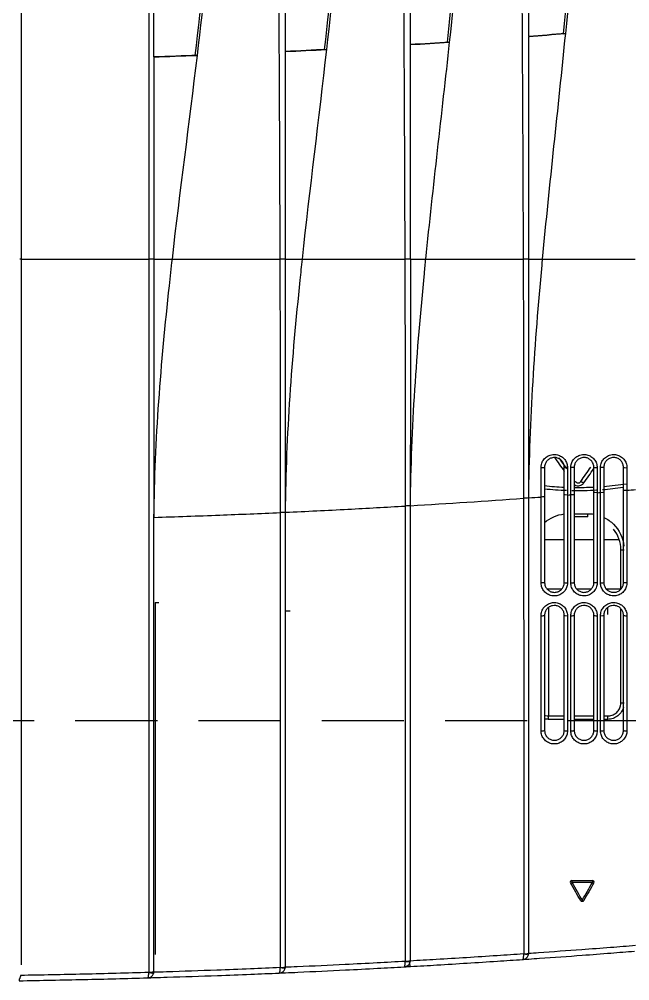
# Model space of a CAD drawing. Header units: inches. Extents: x 261411 to 598054, y 5888 to 34411.
# Drawn here: x 297509.9 to 297597, y 16229.5 to 16366.6 of the extents above; entities that cross this region are included whole.
import ezdxf

# ---------------------------------------------------------------- set-up
doc = ezdxf.new("R2010")
doc.units = ezdxf.units.IN
doc.header["$LTSCALE"] = 50
doc.header["$MEASUREMENT"] = 0
doc.linetypes.add('HIDDEN', pattern=[0.375, 0.25, -0.125])
doc.layers.add('06-LIGHT', color=4, linetype='Continuous')

# ---------------------------------------------------------------- blocks, each defined once
blk = doc.blocks.new('*U945')
at = {"color": 8}
for p, q in [((57.11, 105.5), (40.66, 105.5)), ((59.79, 105.5), (59.94, 105.5)), ((59.94, 103.51), (59.94, 105.68)), ((67.44, 103.1), (67.44, 106.1)), ((59.94, 99.02), (59.94, 101.18)), ((67.44, 98.6), (67.44, 101.6)), ((76.32, 101.41), (76.32, 101.41)), ((76.32, 100.59), (76.32, 100.59)), ((59.94, 94.5), (59.94, 96.69)), ((67.44, 94.76), (67.44, 97.1)), ((56.09, 96.5), (57.14, 96.5)), ((59.79, 96.5), (59.94, 96.5))]:
    blk.add_line(p, q, dxfattribs=at)
at = {"color": 1, "linetype": 'HIDDEN'}
blk.add_lwpolyline([(1179.94, 464.99), (1179.94, 14.99), (39.94, 14.99), (39.94, 464.99)], close=True, dxfattribs=at)
at = {"color": 8}
for centre, start, end in [((15.4, 101.95), 0, 120), ((15.4, 98.81), 240, 0)]:
    blk.add_arc(centre, 0.25, start, end, dxfattribs=at)
at = {"color": 8, "extrusion": (0, 0, -1)}
blk.add_arc((-12.68, 100.38), 0.25, 300, 60, dxfattribs=at)
at = {"color": 8}
for centre, major_axis, ratio, start_param, end_param in [((1.81, 166.3), (0.127, 0.79), 0.18902, 1.609012, 3.142438), ((1.84, 166.3), (0, -0.8), 0.192414, 4.720156, 6.283185), ((2.54, 146.3), (0.111, 0.792), 0.18309, 1.608242, 3.142333), ((2.57, 146.3), (0, -0.8), 0.1863, 4.724017, 6.283185), ((3.49, 127.3), (0.096, 0.794), 0.175481, 1.613044, 3.142228), ((3.51, 127.3), (0, -0.8), 0.179084, 4.733363, 6.283185), ((4.61, 109.3), (0.081, 0.796), 0.16865, 1.619684, 3.142132), ((4.63, 109.3), (0, -0.8), 0.172581, 4.743891, 6.283185), ((38.46, 106.6), (0, -0.5), 0.120491, 4.644768, 6.283185), ((40.16, 105.5), (-0.5, 0), 0.00112, 1.53589, 3.141593), ((55.96, 106.6), (0, -0.5), 0.102549, 4.642806, 6.283185), ((77.46, 101), (70.96, 49.99), 0.017143, 1.522775, 1.553151), ((77.75, 100.59), (70.96, 49.48), 0.017199, 1.527422, 1.551665), ((78.31, 101), (70.25, 48.99), 0.017199, 1.535103, 1.559588), ((38.46, 102.6), (0, -0.5), 0.120705, 3.141593, 4.677658), ((55.96, 102.6), (0, -0.5), 0.103019, 3.141593, 4.676553), ((15.4, 101.95), (0.125, -0.217), 0.116328, 3.141593, 4.612423), ((15.4, 101.95), (-0.25, 0), 0.028883, 3.141593, 4.863098), ((38.46, 102.1), (0, -0.5), 0.120719, 4.68176, 6.283185), ((55.96, 102.1), (0, -0.5), 0.103065, 4.680761, 6.283185), ((76.03, 101.82), (-0.286, 0.41), 0.038088, 3.171638, 4.101454), ((12.68, 100.38), (0.125, -0.217), 0.126402, 3.141593, 4.620752), ((12.68, 100.38), (-0.125, -0.217), 0.14247, 4.775685, 6.283185), ((71.44, 99.5), (-0.5, 0), 0.00112, 0, 1.53589), ((76.03, 100.18), (0.286, 0.41), 0.038088, 4.71878, 6.25314), ((77.46, 101), (-70.96, 49.99), 0.017143, 1.563014, 1.594553), ((77.75, 101.41), (-70.96, 49.48), 0.017199, 1.562687, 1.59367), ((78.31, 101), (-70.25, 48.99), 0.017199, 1.554496, 1.585784), ((15.4, 98.81), (-0.125, -0.217), 0.132333, 4.784137, 6.283185), ((15.4, 98.81), (0.25, 0), 0.003959, 0, 1.721518), ((38.46, 98.1), (0, -0.5), 0.120738, 3.141593, 4.714524), ((55.96, 98.1), (0, -0.5), 0.10333, 3.141593, 4.714382), ((38.46, 97.6), (0, -0.5), 0.120728, 4.718615, 6.283185), ((55.96, 97.6), (0, 0.5), 0.10335, 1.576989, 3.141593), ((40.16, 96.5), (-0.5, 0), 0.00112, 1.53589, 3.141593), ((38.46, 93.6), (0, 0.5), 0.120552, 0, 1.609749), ((42.66, 94), (0, -0.5), 0.0349, 3.141593, 4.713595), ((55.96, 93.6), (0, -0.5), 0.103408, 3.141593, 4.75217), ((65.94, 94), (0, -0.5), 0.0349, 3.141593, 4.713595)]:
    blk.add_ellipse(centre, major_axis=major_axis, ratio=ratio, start_param=start_param, end_param=end_param, dxfattribs=at)
for points, knots in [([(0.4, 186), (0.45, 182.72), (0.52, 179.43), (0.66, 172.92), (0.75, 169.7), (0.84, 166.47)], [0, 0, 0, 0, 0.504534, 0.504534, 1, 1, 1, 1]), ([(1.2, 185.82), (1.11, 185.82), (1.03, 185.83), (0.87, 185.87), (0.8, 185.89), (0.7, 185.95), (0.66, 185.97), (0.63, 186)], [0, 0, 0, 0, 0.3816, 0.3816, 0.752011, 0.752011, 1, 1, 1, 1]), ([(1.66, 166.3), (1.56, 169.59), (1.47, 172.87), (1.32, 179.38), (1.26, 182.6), (1.2, 185.82)], [0, 0, 0, 0, 0.505483, 0.505483, 1, 1, 1, 1]), ([(110.14, 185.7), (92.03, 185.7), (73.95, 185.7), (46.89, 185.7), (37.88, 185.7), (20.18, 185.7), (11.47, 185.7), (2.83, 185.7)], [0, 0, 0, 0, 0.503675, 0.503675, 0.755513, 0.755513, 1, 1, 1, 1]), ([(190.37, 185.7), (187.64, 185.7), (184.9, 185.7), (171.66, 185.7), (161.16, 185.7), (143.9, 185.7), (137.14, 185.7), (123.64, 185.7), (116.89, 185.7), (110.14, 185.7)], [0, 0, 0, 0, 0.1022, 0.1022, 0.494985, 0.494985, 0.747578, 0.747578, 1, 1, 1, 1]), ([(0.84, 166.47), (0.84, 166.47), (0.84, 166.47), (0.85, 166.45), (0.85, 166.44), (0.89, 166.41), (0.91, 166.4), (1, 166.36), (1.08, 166.35), (1.23, 166.32), (1.31, 166.31), (1.47, 166.3), (1.56, 166.3), (1.66, 166.3)], [0, 0, 0, 0, 0.004657, 0.004657, 0.171177, 0.171177, 0.329676, 0.329676, 0.60266, 0.60266, 0.791779, 0.791779, 1, 1, 1, 1]), ([(0.84, 166.47), (0.84, 166.47), (0.84, 166.47), (0.85, 166.39), (0.86, 166.31), (0.9, 166.17), (0.92, 166.1), (1.02, 165.93), (1.1, 165.83), (1.26, 165.69), (1.33, 165.64), (1.5, 165.56), (1.59, 165.53), (1.68, 165.51)], [0, 0, 0, 0, 0.004657, 0.004657, 0.171178, 0.171178, 0.329678, 0.329678, 0.602664, 0.602664, 0.791782, 0.791782, 1, 1, 1, 1]), ([(0.88, 165.5), (0.88, 165.5), (0.88, 165.5), (0.9, 164.83), (0.92, 164.16), (1.02, 160.96), (1.1, 158.41), (1.26, 154.17), (1.32, 152.47), (1.45, 149.34), (1.51, 147.9), (1.57, 146.46)], [0, 0, 0, 0, 0.000003, 0.000003, 0.105523, 0.105523, 0.506415, 0.506415, 0.773572, 0.773572, 1, 1, 1, 1]), ([(110.14, 166.3), (91.98, 166.29), (73.83, 166.29), (46.68, 166.29), (37.64, 166.29), (19.62, 166.29), (10.61, 166.29), (1.69, 166.29)], [0, 0, 0, 0, 0.5, 0.5, 0.75, 0.75, 1, 1, 1, 1]), ([(2.39, 146.29), (2.33, 147.8), (2.26, 149.32), (2.13, 152.53), (2.07, 154.24), (1.91, 158.5), (1.82, 161.06), (1.72, 164.24), (1.71, 164.87), (1.69, 165.5), (1.69, 165.5), (1.69, 165.5)], [0, 0, 0, 0, 0.235766, 0.235766, 0.501866, 0.501866, 0.901174, 0.901174, 0.999997, 0.999997, 1, 1, 1, 1]), ([(1.84, 165.5), (7.54, 165.5), (13.28, 165.5), (24.76, 165.5), (30.51, 165.5), (47.77, 165.5), (59.31, 165.5), (70.86, 165.5)], [0, 0, 0, 0, 0.25, 0.25, 0.5, 0.5, 1, 1, 1, 1]), ([(57.94, 165.3), (48.98, 165.3), (40.03, 165.3), (22.17, 165.3), (13.25, 165.3), (4.39, 165.3)], [0, 0, 0, 0, 0.5, 0.5, 1, 1, 1, 1]), ([(70.86, 165.5), (70.97, 162.18), (71.19, 155.78), (71.46, 149.36), (71.6, 146.29)], [0, 0, 0, 0, 0.520592, 1, 1, 1, 1]), ([(70.86, 165.5), (82.61, 165.39), (95.74, 164.32), (108.79, 162.86), (110.14, 162.71)], [0, 0, 0, 0, 0.896674, 1, 1, 1, 1]), ([(110.14, 165.5), (108.71, 165.5), (99.42, 165.5), (90.14, 165.5), (82.3, 165.5)], [0, 0, 0, 0, 0.154173, 1, 1, 1, 1]), ([(110.14, 165.5), (110.14, 165.53), (110.14, 165.59), (110.14, 165.93), (110.14, 166.18), (110.14, 166.3)], [0, 0, 0, 0, 0.392645, 0.726209, 1, 1, 1, 1]), ([(190.88, 166.3), (177.42, 166.3), (163.96, 166.3), (137.05, 166.3), (123.59, 166.3), (110.14, 166.3)], [0, 0, 0, 0, 0.5, 0.5, 1, 1, 1, 1]), ([(110.14, 162.71), (110.14, 161.41), (110.14, 158.78), (110.14, 154.74), (110.14, 150.59), (110.14, 147.78), (110.14, 146.36)], [0, 0, 0, 0, 0.241342, 0.488803, 0.74188, 1, 1, 1, 1]), ([(141.11, 159.15), (141.11, 159.19), (141.11, 159.22), (141.11, 159.24), (141.11, 159.24), (141.11, 159.24)], [0, 0, 0, 0, 0.64921, 0.64921, 1, 1, 1, 1]), ([(141.11, 159.24), (149.25, 158.25), (157.41, 157.33), (170.87, 156.21), (176.16, 155.87), (184.11, 155.58), (186.76, 155.52), (190.04, 155.49), (190.67, 155.49), (191.3, 155.49)], [0, 0, 0, 0, 0.489588, 0.489588, 0.804968, 0.804968, 0.962658, 0.962658, 1, 1, 1, 1]), ([(141.12, 158.9), (149.27, 157.92), (157.42, 157.03), (170.88, 155.95), (176.17, 155.62), (184.12, 155.33), (186.76, 155.27), (190.05, 155.24), (190.68, 155.23), (191.31, 155.23)], [0, 0, 0, 0, 0.48935, 0.48935, 0.804749, 0.804749, 0.962448, 0.962448, 1, 1, 1, 1]), ([(1.57, 146.46), (1.57, 146.46), (1.57, 146.46), (1.57, 146.44), (1.58, 146.42), (1.62, 146.4), (1.64, 146.38), (1.73, 146.35), (1.81, 146.33), (1.97, 146.31), (2.04, 146.3), (2.2, 146.29), (2.3, 146.29), (2.39, 146.29)], [0, 0, 0, 0, 0.004636, 0.004636, 0.174157, 0.174157, 0.335163, 0.335163, 0.60541, 0.60541, 0.79332, 0.79332, 1, 1, 1, 1]), ([(1.57, 146.46), (1.57, 146.46), (1.57, 146.45), (1.57, 146.37), (1.59, 146.3), (1.63, 146.15), (1.66, 146.08), (1.75, 145.91), (1.84, 145.81), (2, 145.67), (2.07, 145.63), (2.24, 145.55), (2.33, 145.52), (2.43, 145.51)], [0, 0, 0, 0, 0.004636, 0.004636, 0.174161, 0.174161, 0.335167, 0.335167, 0.60541, 0.60541, 0.793318, 0.793318, 1, 1, 1, 1]), ([(71.6, 146.29), (60.01, 146.29), (48.45, 146.29), (25.37, 146.29), (13.84, 146.29), (2.42, 146.29)], [0, 0, 0, 0, 0.5, 0.5, 1, 1, 1, 1]), ([(71.64, 145.5), (71.64, 145.51), (71.63, 145.54), (71.62, 145.72), (71.61, 145.98), (71.6, 146.19), (71.6, 146.29)], [0, 0, 0, 0, 0.261766, 0.499771, 0.747287, 1, 1, 1, 1]), ([(191.7, 146.67), (178.11, 146.67), (164.51, 146.6), (137.32, 146.47), (123.72, 146.4), (110.14, 146.36)], [0, 0, 0, 0, 0.5, 0.5, 1, 1, 1, 1]), ([(110.14, 145.5), (110.14, 145.53), (110.14, 145.59), (110.14, 145.97), (110.14, 146.24), (110.14, 146.36)], [0, 0, 0, 0, 0.391416, 0.725001, 1, 1, 1, 1]), ([(1.62, 145.5), (1.62, 145.5), (1.62, 145.5), (1.64, 144.87), (1.67, 144.25), (1.81, 141.21), (1.92, 138.79), (2.12, 134.75), (2.2, 133.14), (2.36, 130.16), (2.44, 128.8), (2.51, 127.44)], [0, 0, 0, 0, 0.000003, 0.000003, 0.104408, 0.104408, 0.506463, 0.506463, 0.77438, 0.77438, 1, 1, 1, 1]), ([(3.34, 127.28), (3.26, 128.72), (3.18, 130.15), (3.02, 133.2), (2.94, 134.83), (2.74, 138.88), (2.62, 141.31), (2.49, 144.33), (2.46, 144.91), (2.44, 145.5), (2.44, 145.5), (2.44, 145.5)], [0, 0, 0, 0, 0.235564, 0.235564, 0.502554, 0.502554, 0.903218, 0.903218, 0.999997, 0.999997, 1, 1, 1, 1]), ([(2.57, 145.5), (13.97, 145.5), (25.48, 145.5), (48.52, 145.5), (60.07, 145.5), (71.64, 145.5)], [0, 0, 0, 0, 0.5, 0.5, 1, 1, 1, 1]), ([(71.64, 145.5), (71.78, 142.34), (72.08, 136.27), (72.42, 130.19), (72.59, 127.29)], [0, 0, 0, 0, 0.521593, 1, 1, 1, 1]), ([(71.64, 145.5), (83.4, 145.39), (96.26, 144.4), (109.07, 143.04), (110.14, 142.93)], [0, 0, 0, 0, 0.916145, 1, 1, 1, 1]), ([(110.14, 142.93), (110.14, 141.69), (110.14, 139.2), (110.14, 135.36), (110.14, 131.4), (110.14, 128.71), (110.14, 127.36)], [0, 0, 0, 0, 0.240345, 0.487395, 0.740764, 1, 1, 1, 1]), ([(142, 139.56), (150.16, 138.62), (158.34, 137.74), (171.83, 136.68), (177.12, 136.36), (185.08, 136.08), (187.73, 136.02), (191.02, 136), (191.64, 135.99), (192.27, 135.99)], [0, 0, 0, 0, 0.489674, 0.489674, 0.805044, 0.805044, 0.962728, 0.962728, 1, 1, 1, 1]), ([(142.02, 139.22), (142.02, 139.23), (142.02, 139.24), (142.02, 139.26), (142.02, 139.28), (142.01, 139.3)], [0, 0, 0, 0, 0.330714, 0.330714, 1, 1, 1, 1]), ([(142.02, 139.22), (150.18, 138.29), (158.35, 137.45), (171.84, 136.43), (177.13, 136.11), (185.08, 135.84), (187.74, 135.78), (191.02, 135.75), (191.65, 135.75), (192.28, 135.74)], [0, 0, 0, 0, 0.489359, 0.489359, 0.804752, 0.804752, 0.962449, 0.962449, 1, 1, 1, 1]), ([(2.51, 127.44), (2.51, 127.44), (2.51, 127.44), (2.51, 127.43), (2.52, 127.41), (2.56, 127.38), (2.59, 127.37), (2.68, 127.34), (2.76, 127.32), (2.92, 127.3), (2.99, 127.29), (3.16, 127.28), (3.25, 127.28), (3.34, 127.28)], [0, 0, 0, 0, 0.004615, 0.004615, 0.177178, 0.177178, 0.340689, 0.340689, 0.607806, 0.607806, 0.79476, 0.79476, 1, 1, 1, 1]), ([(2.51, 127.44), (2.51, 127.44), (2.51, 127.44), (2.52, 127.36), (2.53, 127.28), (2.58, 127.13), (2.61, 127.06), (2.71, 126.89), (2.79, 126.79), (2.96, 126.66), (3.03, 126.62), (3.2, 126.54), (3.3, 126.52), (3.39, 126.51)], [0, 0, 0, 0, 0.004615, 0.004615, 0.177182, 0.177182, 0.340693, 0.340693, 0.607806, 0.607806, 0.794758, 0.794758, 1, 1, 1, 1]), ([(2.52, 127.44), (2.53, 127.26), (2.54, 127.08), (2.56, 126.76), (2.56, 126.63), (2.57, 126.5), (2.57, 126.5), (2.57, 126.5)], [0, 0, 0, 0, 0.584735, 0.584735, 0.999937, 0.999937, 1, 1, 1, 1]), ([(72.59, 127.29), (61, 127.29), (49.43, 127.28), (26.34, 127.28), (14.81, 127.28), (3.37, 127.28)], [0, 0, 0, 0, 0.5, 0.5, 1, 1, 1, 1]), ([(72.64, 126.5), (72.64, 126.52), (72.63, 126.57), (72.61, 126.88), (72.6, 127.15), (72.59, 127.29)], [0, 0, 0, 0, 0.341178, 0.674287, 1, 1, 1, 1]), ([(192.78, 127.69), (179, 127.69), (165.23, 127.62), (137.68, 127.47), (123.9, 127.4), (110.14, 127.36)], [0, 0, 0, 0, 0.5, 0.5, 1, 1, 1, 1]), ([(110.14, 126.5), (110.14, 126.53), (110.14, 126.59), (110.14, 126.97), (110.14, 127.24), (110.14, 127.36)], [0, 0, 0, 0, 0.391478, 0.72506, 1, 1, 1, 1]), ([(2.57, 126.5), (2.57, 126.5), (2.57, 126.5), (2.65, 125.15), (2.72, 123.81), (2.89, 120.93), (2.99, 119.4), (3.18, 116.33), (3.28, 114.8), (3.46, 111.99), (3.55, 110.71), (3.63, 109.43)], [0, 0, 0, 0, 0.000004, 0.000004, 0.237138, 0.237138, 0.506455, 0.506455, 0.775615, 0.775615, 1, 1, 1, 1]), ([(4.47, 109.28), (4.38, 110.63), (4.29, 111.98), (4.1, 114.87), (4, 116.41), (3.81, 119.5), (3.72, 121.04), (3.55, 123.89), (3.47, 125.2), (3.4, 126.51)], [0, 0, 0, 0, 0.234873, 0.234873, 0.503118, 0.503118, 0.771519, 0.771519, 1, 1, 1, 1]), ([(3.51, 126.5), (14.94, 126.5), (26.45, 126.5), (49.51, 126.5), (61.07, 126.5), (72.64, 126.5)], [0, 0, 0, 0, 0.5, 0.5, 1, 1, 1, 1]), ([(72.64, 126.5), (84.41, 126.39), (96.94, 125.47), (109.42, 124.23), (110.14, 124.16)], [0, 0, 0, 0, 0.941987, 1, 1, 1, 1]), ([(110.14, 124.16), (110.14, 122.99), (110.14, 120.62), (110.14, 116.97), (110.14, 113.2), (110.14, 110.64), (110.14, 109.35)], [0, 0, 0, 0, 0.239883, 0.486718, 0.740192, 1, 1, 1, 1]), ([(143.12, 120.88), (151.3, 119.99), (159.49, 119.16), (173, 118.15), (178.31, 117.85), (186.27, 117.58), (188.93, 117.53), (192.21, 117.5), (192.84, 117.5), (193.47, 117.5)], [0, 0, 0, 0, 0.489761, 0.489761, 0.805115, 0.805115, 0.962792, 0.962792, 1, 1, 1, 1]), ([(143.13, 120.63), (143.13, 120.61), (143.14, 120.59), (143.14, 120.56), (143.14, 120.55), (143.14, 120.54)], [0, 0, 0, 0, 0.680041, 0.680041, 1, 1, 1, 1]), ([(143.14, 120.54), (151.32, 119.67), (159.51, 118.88), (173.01, 117.91), (178.32, 117.61), (186.28, 117.35), (188.93, 117.29), (192.22, 117.27), (192.85, 117.26), (193.49, 117.26)], [0, 0, 0, 0, 0.489376, 0.489376, 0.804759, 0.804759, 0.96245, 0.96245, 1, 1, 1, 1]), ([(194.05, 109.71), (180.07, 109.71), (166.08, 109.64), (138.1, 109.48), (124.11, 109.4), (110.14, 109.35)], [0, 0, 0, 0, 0.5, 0.5, 1, 1, 1, 1]), ([(3.63, 109.43), (3.63, 109.43), (3.63, 109.43), (3.63, 109.41), (3.65, 109.4), (3.69, 109.37), (3.71, 109.35), (3.81, 109.32), (3.89, 109.3), (4.05, 109.29), (4.12, 109.28), (4.28, 109.27), (4.38, 109.27), (4.47, 109.28)], [0, 0, 0, 0, 0.004597, 0.004597, 0.179593, 0.179593, 0.345083, 0.345083, 0.60954, 0.60954, 0.795855, 0.795855, 1, 1, 1, 1]), ([(3.63, 109.43), (3.63, 109.43), (3.63, 109.43), (3.64, 109.34), (3.66, 109.26), (3.7, 109.11), (3.74, 109.04), (3.84, 108.87), (3.93, 108.78), (4.09, 108.65), (4.17, 108.61), (4.34, 108.54), (4.43, 108.52), (4.53, 108.51)], [0, 0, 0, 0, 0.004597, 0.004597, 0.179597, 0.179597, 0.345088, 0.345088, 0.609538, 0.609538, 0.795853, 0.795853, 1, 1, 1, 1]), ([(3.7, 108.5), (3.7, 108.5), (3.7, 108.5), (3.74, 107.97), (3.78, 107.43), (3.96, 104.72), (4.12, 102.54), (4.39, 98.91), (4.5, 97.46), (4.71, 94.81), (4.8, 93.61), (4.9, 92.42)], [0, 0, 0, 0, 0.000004, 0.000004, 0.099857, 0.099857, 0.50649, 0.50649, 0.77742, 0.77742, 1, 1, 1, 1]), ([(73.77, 109.28), (62.17, 109.28), (50.59, 109.28), (27.49, 109.27), (15.95, 109.27), (4.49, 109.27)], [0, 0, 0, 0, 0.5, 0.5, 1, 1, 1, 1]), ([(5.74, 92.26), (5.64, 93.53), (5.54, 94.8), (5.33, 97.53), (5.22, 98.99), (4.95, 102.65), (4.79, 104.85), (4.61, 107.52), (4.57, 108.01), (4.54, 108.5), (4.54, 108.5), (4.54, 108.5)], [0, 0, 0, 0, 0.233824, 0.233824, 0.504066, 0.504066, 0.909668, 0.909668, 0.999996, 0.999996, 1, 1, 1, 1]), ([(4.63, 108.5), (16.08, 108.5), (27.6, 108.5), (50.68, 108.5), (62.24, 108.5), (73.83, 108.5)], [0, 0, 0, 0, 0.5, 0.5, 1, 1, 1, 1]), ([(73.83, 108.5), (73.82, 108.52), (73.82, 108.56), (73.79, 108.87), (73.78, 109.15), (73.77, 109.28)], [0, 0, 0, 0, 0.336576, 0.66963, 1, 1, 1, 1]), ([(73.83, 108.5), (85.61, 108.39), (97.74, 107.55), (109.83, 106.43), (110.14, 106.4)], [0, 0, 0, 0, 0.974091, 1, 1, 1, 1]), ([(110.14, 108.5), (110.14, 108.53), (110.14, 108.59), (110.14, 108.97), (110.14, 109.23), (110.14, 109.35)], [0, 0, 0, 0, 0.391619, 0.725197, 1, 1, 1, 1]), ([(38.4, 102.61), (38.18, 102.61), (37.95, 102.65), (37.52, 102.81), (37.32, 102.92), (36.97, 103.2), (36.82, 103.38), (36.58, 103.77), (36.49, 103.98), (36.4, 104.42), (36.39, 104.66), (36.45, 105.1), (36.52, 105.32), (36.72, 105.72), (36.85, 105.91), (37.17, 106.22), (37.36, 106.35), (37.76, 106.54), (37.98, 106.6), (38.27, 106.63), (38.34, 106.63), (38.4, 106.63)], [0, 0, 0, 0, 0.108501, 0.108501, 0.217078, 0.217078, 0.325752, 0.325752, 0.434077, 0.434077, 0.541746, 0.541746, 0.648671, 0.648671, 0.755015, 0.755015, 0.861181, 0.861181, 0.967704, 0.967704, 1, 1, 1, 1]), ([(38.46, 106.1), (38.41, 106.1), (38.36, 106.09), (38.15, 106.07), (37.98, 106.03), (37.68, 105.89), (37.54, 105.79), (37.3, 105.56), (37.2, 105.42), (37.05, 105.12), (37, 104.95), (36.96, 104.62), (36.96, 104.45), (37.03, 104.12), (37.1, 103.96), (37.28, 103.67), (37.39, 103.54), (37.65, 103.32), (37.81, 103.24), (38.12, 103.13), (38.3, 103.1), (38.46, 103.1)], [0, 0, 0, 0, 0.032428, 0.032428, 0.139186, 0.139186, 0.24526, 0.24526, 0.35125, 0.35125, 0.457712, 0.457712, 0.565001, 0.565001, 0.673185, 0.673185, 0.782019, 0.782019, 0.891004, 0.891004, 1, 1, 1, 1]), ([(38.4, 106.63), (38.74, 106.63), (39.07, 106.63), (40.72, 106.63), (42.05, 106.63), (47.55, 106.63), (51.73, 106.63), (55.91, 106.63)], [0, 0, 0, 0, 0.056756, 0.056756, 0.283781, 0.283781, 1, 1, 1, 1]), ([(40.15, 105.5), (40.15, 105.68), (40.17, 105.87), (40.21, 106.06), (40.22, 106.08), (40.22, 106.1)], [0, 0, 0, 0, 0.90979, 0.90979, 1, 1, 1, 1]), ([(40.76, 106.1), (40.74, 106.05), (40.73, 105.99), (40.68, 105.79), (40.66, 105.65), (40.66, 105.5)], [0, 0, 0, 0, 0.282022, 0.282022, 1, 1, 1, 1]), ([(40.66, 105.5), (40.66, 105.17), (40.66, 104.83), (40.66, 104.03), (40.66, 103.57), (40.66, 103.1)], [0, 0, 0, 0, 0.416195, 0.416195, 1, 1, 1, 1]), ([(55.91, 106.63), (56.14, 106.63), (56.37, 106.59), (56.79, 106.44), (56.99, 106.33), (57.35, 106.05), (57.5, 105.87), (57.74, 105.48), (57.82, 105.27), (57.92, 104.83), (57.93, 104.59), (57.87, 104.15), (57.8, 103.93), (57.6, 103.53), (57.47, 103.34), (57.15, 103.03), (56.96, 102.9), (56.56, 102.71), (56.34, 102.65), (56.05, 102.62), (55.98, 102.62), (55.91, 102.62)], [0, 0, 0, 0, 0.108185, 0.108185, 0.216425, 0.216425, 0.325056, 0.325056, 0.433562, 0.433562, 0.541346, 0.541346, 0.64822, 0.64822, 0.754494, 0.754494, 0.860743, 0.860743, 0.967469, 0.967469, 1, 1, 1, 1]), ([(55.96, 103.1), (56.02, 103.1), (56.07, 103.1), (56.29, 103.12), (56.45, 103.17), (56.75, 103.31), (56.89, 103.41), (57.13, 103.64), (57.23, 103.78), (57.38, 104.08), (57.43, 104.24), (57.47, 104.58), (57.47, 104.75), (57.4, 105.08), (57.33, 105.24), (57.15, 105.53), (57.04, 105.66), (56.77, 105.87), (56.62, 105.96), (56.31, 106.07), (56.13, 106.1), (55.96, 106.1)], [0, 0, 0, 0, 0.032628, 0.032628, 0.139536, 0.139536, 0.245702, 0.245702, 0.351641, 0.351641, 0.458067, 0.458067, 0.565498, 0.565498, 0.673919, 0.673919, 0.782769, 0.782769, 0.891417, 0.891417, 1, 1, 1, 1]), ([(60.92, 102.62), (60.84, 102.62), (60.76, 102.62), (60.46, 102.66), (60.24, 102.72), (59.84, 102.92), (59.65, 103.05), (59.33, 103.38), (59.2, 103.57), (59.01, 103.98), (58.95, 104.2), (58.91, 104.57), (58.91, 104.71), (58.95, 105.07), (59.02, 105.3), (59.21, 105.7), (59.35, 105.89), (59.66, 106.2), (59.85, 106.34), (60.25, 106.53), (60.47, 106.59), (60.76, 106.63), (60.84, 106.63), (60.92, 106.63)], [0, 0, 0, 0, 0.036246, 0.036246, 0.144196, 0.144196, 0.252559, 0.252559, 0.361022, 0.361022, 0.469276, 0.469276, 0.536851, 0.536851, 0.643802, 0.643802, 0.750668, 0.750668, 0.857276, 0.857276, 0.963954, 0.963954, 1, 1, 1, 1]), ([(60.96, 106.1), (60.91, 106.1), (60.85, 106.09), (60.63, 106.07), (60.46, 106.02), (60.16, 105.88), (60.02, 105.78), (59.79, 105.54), (59.69, 105.4), (59.54, 105.1), (59.49, 104.93), (59.46, 104.66), (59.46, 104.55), (59.49, 104.28), (59.54, 104.11), (59.68, 103.81), (59.78, 103.67), (60.02, 103.42), (60.16, 103.32), (60.46, 103.18), (60.63, 103.13), (60.85, 103.1), (60.91, 103.1), (60.96, 103.1)], [0, 0, 0, 0, 0.03612, 0.03612, 0.142967, 0.142967, 0.249485, 0.249485, 0.356064, 0.356064, 0.462661, 0.462661, 0.530041, 0.530041, 0.638131, 0.638131, 0.746663, 0.746663, 0.855313, 0.855313, 0.96366, 0.96366, 1, 1, 1, 1]), ([(60.92, 106.63), (61.25, 106.63), (61.58, 106.63), (63.24, 106.63), (64.57, 106.63), (68.58, 106.63), (71.27, 106.63), (73.96, 106.63), (73.96, 106.63), (73.96, 106.63)], [0, 0, 0, 0, 0.076326, 0.076326, 0.381632, 0.381632, 0.999995, 0.999995, 1, 1, 1, 1]), ([(73.96, 106.63), (73.96, 106.63), (73.96, 106.63), (74.3, 106.63), (74.63, 106.63), (76.12, 106.63), (77.27, 106.64), (78.43, 106.64)], [0, 0, 0, 0, 0.000013, 0.000013, 0.223182, 0.223182, 1, 1, 1, 1]), ([(78.43, 106.64), (78.59, 106.64), (78.76, 106.62), (79.14, 106.52), (79.35, 106.43), (79.72, 106.18), (79.89, 106.02), (80.16, 105.66), (80.27, 105.46), (80.38, 105.1), (80.41, 104.96), (80.44, 104.6), (80.43, 104.37), (80.32, 103.93), (80.23, 103.72), (79.98, 103.34), (79.83, 103.17), (79.47, 102.9), (79.27, 102.79), (78.86, 102.65), (78.64, 102.62), (78.43, 102.62)], [0, 0, 0, 0, 0.077851, 0.077851, 0.185317, 0.185317, 0.293315, 0.293315, 0.401647, 0.401647, 0.469766, 0.469766, 0.577002, 0.577002, 0.684259, 0.684259, 0.791133, 0.791133, 0.897844, 0.897844, 1, 1, 1, 1]), ([(78.46, 103.1), (78.62, 103.1), (78.79, 103.12), (79.1, 103.23), (79.25, 103.31), (79.51, 103.51), (79.63, 103.64), (79.81, 103.92), (79.88, 104.08), (79.96, 104.4), (79.97, 104.57), (79.95, 104.85), (79.92, 104.95), (79.84, 105.22), (79.76, 105.37), (79.56, 105.64), (79.43, 105.76), (79.15, 105.94), (78.99, 106.01), (78.71, 106.08), (78.59, 106.1), (78.46, 106.1)], [0, 0, 0, 0, 0.102245, 0.102245, 0.208882, 0.208882, 0.315495, 0.315495, 0.422426, 0.422426, 0.529438, 0.529438, 0.597522, 0.597522, 0.705987, 0.705987, 0.814273, 0.814273, 0.922037, 0.922037, 1, 1, 1, 1]), ([(110.14, 106.4), (110.14, 105.29), (110.14, 103.05), (110.14, 99.58), (110.14, 96), (110.14, 93.56), (110.14, 92.32)], [0, 0, 0, 0, 0.238876, 0.485318, 0.739101, 1, 1, 1, 1]), ([(55.91, 102.62), (55.58, 102.62), (55.25, 102.62), (53.59, 102.62), (52.27, 102.62), (46.76, 102.62), (42.58, 102.61), (38.4, 102.61)], [0, 0, 0, 0, 0.056754, 0.056754, 0.283773, 0.283773, 1, 1, 1, 1]), ([(74.26, 102.62), (74.26, 102.62), (74.26, 102.62), (73.93, 102.62), (73.6, 102.62), (71.94, 102.62), (70.61, 102.62), (66.49, 102.62), (63.7, 102.62), (60.92, 102.62)], [0, 0, 0, 0, 0.000004, 0.000004, 0.074608, 0.074608, 0.373021, 0.373021, 1, 1, 1, 1]), ([(78.43, 102.62), (78.1, 102.62), (77.76, 102.62), (76.37, 102.62), (75.32, 102.62), (74.26, 102.62), (74.26, 102.62), (74.26, 102.62)], [0, 0, 0, 0, 0.239348, 0.239348, 0.999986, 0.999986, 1, 1, 1, 1]), ([(144.41, 103.22), (152.61, 102.39), (160.82, 101.61), (174.36, 100.67), (179.67, 100.38), (187.64, 100.13), (190.3, 100.08), (193.59, 100.06), (194.22, 100.06), (194.84, 100.06)], [0, 0, 0, 0, 0.489855, 0.489855, 0.805193, 0.805193, 0.962862, 0.962862, 1, 1, 1, 1]), ([(144.44, 102.89), (152.64, 102.07), (160.84, 101.33), (174.37, 100.42), (179.68, 100.14), (187.65, 99.9), (190.31, 99.84), (193.6, 99.82), (194.23, 99.81), (194.87, 99.81)], [0, 0, 0, 0, 0.489392, 0.489392, 0.804765, 0.804765, 0.962452, 0.962452, 1, 1, 1, 1]), ([(12.56, 100.6), (13, 100.85), (13.44, 101.11), (14.35, 101.63), (14.81, 101.9), (15.27, 102.16)], [0, 0, 0, 0, 0.489286, 0.489286, 1, 1, 1, 1]), ([(15.36, 101.96), (14.9, 101.69), (14.43, 101.42), (13.53, 100.9), (13.09, 100.64), (12.64, 100.39)], [0, 0, 0, 0, 0.510714, 0.510714, 1, 1, 1, 1]), ([(15.36, 98.82), (15.36, 99.34), (15.36, 99.86), (15.36, 100.91), (15.36, 101.43), (15.36, 101.96)], [0, 0, 0, 0, 0.50116, 0.50116, 1, 1, 1, 1]), ([(15.65, 101.95), (15.65, 101.43), (15.65, 100.91), (15.65, 99.86), (15.65, 99.34), (15.65, 98.81)], [0, 0, 0, 0, 0.498839, 0.498839, 1, 1, 1, 1]), ([(38.4, 98.1), (38.18, 98.1), (37.95, 98.14), (37.53, 98.29), (37.32, 98.4), (36.97, 98.68), (36.82, 98.86), (36.58, 99.24), (36.5, 99.46), (36.4, 99.9), (36.39, 100.13), (36.45, 100.57), (36.51, 100.79), (36.71, 101.19), (36.84, 101.38), (37.16, 101.69), (37.35, 101.82), (37.75, 102.02), (37.97, 102.08), (38.26, 102.11), (38.33, 102.11), (38.4, 102.11)], [0, 0, 0, 0, 0.108286, 0.108286, 0.21667, 0.21667, 0.324851, 0.324851, 0.432489, 0.432489, 0.539562, 0.539562, 0.646218, 0.646218, 0.752731, 0.752731, 0.859444, 0.859444, 0.966684, 0.966684, 1, 1, 1, 1]), ([(38.46, 101.6), (38.41, 101.6), (38.36, 101.59), (38.14, 101.57), (37.98, 101.53), (37.67, 101.38), (37.53, 101.28), (37.29, 101.05), (37.19, 100.91), (37.05, 100.61), (37, 100.45), (36.96, 100.12), (36.96, 99.94), (37.03, 99.61), (37.1, 99.45), (37.28, 99.17), (37.39, 99.04), (37.65, 98.82), (37.81, 98.74), (38.12, 98.63), (38.3, 98.6), (38.46, 98.6)], [0, 0, 0, 0, 0.033474, 0.033474, 0.14108, 0.14108, 0.247873, 0.247873, 0.354169, 0.354169, 0.460411, 0.460411, 0.567043, 0.567043, 0.674393, 0.674393, 0.782562, 0.782562, 0.891233, 0.891233, 1, 1, 1, 1]), ([(38.4, 102.11), (38.74, 102.11), (39.07, 102.11), (40.72, 102.11), (42.05, 102.11), (47.55, 102.11), (51.73, 102.11), (55.91, 102.11)], [0, 0, 0, 0, 0.056754, 0.056754, 0.283772, 0.283772, 1, 1, 1, 1]), ([(40.15, 98.6), (40.15, 99.56), (40.15, 100.53), (40.15, 101.53), (40.15, 101.56), (40.15, 101.6)], [0, 0, 0, 0, 0.967399, 0.967399, 1, 1, 1, 1]), ([(40.66, 101.6), (40.66, 101.23), (40.66, 100.87), (40.66, 99.87), (40.66, 99.23), (40.66, 98.6)], [0, 0, 0, 0, 0.365767, 0.365767, 1, 1, 1, 1]), ([(55.91, 102.11), (56.14, 102.11), (56.37, 102.07), (56.79, 101.92), (56.99, 101.81), (57.34, 101.53), (57.5, 101.35), (57.73, 100.97), (57.82, 100.75), (57.92, 100.31), (57.93, 100.08), (57.87, 99.64), (57.81, 99.42), (57.61, 99.02), (57.48, 98.83), (57.16, 98.52), (56.97, 98.39), (56.57, 98.19), (56.35, 98.13), (56.05, 98.1), (55.98, 98.1), (55.91, 98.1)], [0, 0, 0, 0, 0.108108, 0.108108, 0.216298, 0.216298, 0.324535, 0.324535, 0.432347, 0.432347, 0.539476, 0.539476, 0.646052, 0.646052, 0.752517, 0.752517, 0.859336, 0.859336, 0.966737, 0.966737, 1, 1, 1, 1]), ([(55.96, 98.6), (56.02, 98.6), (56.07, 98.6), (56.29, 98.62), (56.46, 98.67), (56.76, 98.81), (56.9, 98.91), (57.14, 99.15), (57.24, 99.28), (57.38, 99.58), (57.43, 99.75), (57.47, 100.08), (57.47, 100.25), (57.39, 100.58), (57.33, 100.74), (57.15, 101.03), (57.04, 101.16), (56.77, 101.37), (56.62, 101.46), (56.3, 101.57), (56.13, 101.6), (55.96, 101.6)], [0, 0, 0, 0, 0.033385, 0.033385, 0.141099, 0.141099, 0.248011, 0.248011, 0.354289, 0.354289, 0.460473, 0.460473, 0.56718, 0.56718, 0.674743, 0.674743, 0.783016, 0.783016, 0.891497, 0.891497, 1, 1, 1, 1]), ([(60.92, 98.1), (60.83, 98.1), (60.75, 98.1), (60.44, 98.14), (60.22, 98.21), (59.82, 98.41), (59.63, 98.55), (59.32, 98.88), (59.19, 99.07), (59, 99.48), (58.94, 99.7), (58.91, 100.07), (58.91, 100.21), (58.96, 100.57), (59.02, 100.79), (59.22, 101.19), (59.35, 101.38), (59.67, 101.69), (59.86, 101.83), (60.26, 102.02), (60.49, 102.08), (60.78, 102.11), (60.85, 102.11), (60.92, 102.11)], [0, 0, 0, 0, 0.03981, 0.03981, 0.148007, 0.148007, 0.256203, 0.256203, 0.364183, 0.364183, 0.471842, 0.471842, 0.538525, 0.538525, 0.645662, 0.645662, 0.752693, 0.752693, 0.859719, 0.859719, 0.967018, 0.967018, 1, 1, 1, 1]), ([(60.96, 101.6), (60.91, 101.6), (60.86, 101.59), (60.64, 101.57), (60.48, 101.53), (60.17, 101.38), (60.03, 101.28), (59.79, 101.05), (59.69, 100.91), (59.55, 100.61), (59.5, 100.44), (59.46, 100.17), (59.46, 100.07), (59.49, 99.8), (59.53, 99.63), (59.67, 99.32), (59.77, 99.18), (60, 98.94), (60.14, 98.83), (60.44, 98.68), (60.61, 98.63), (60.84, 98.6), (60.9, 98.6), (60.96, 98.6)], [0, 0, 0, 0, 0.03307, 0.03307, 0.140669, 0.140669, 0.24776, 0.24776, 0.354618, 0.354618, 0.461426, 0.461426, 0.527881, 0.527881, 0.635258, 0.635258, 0.743152, 0.743152, 0.851512, 0.851512, 0.960069, 0.960069, 1, 1, 1, 1]), ([(60.92, 102.11), (61.25, 102.11), (61.58, 102.11), (63.24, 102.11), (64.57, 102.11), (68.69, 102.11), (71.5, 102.11), (74.3, 102.11), (74.3, 102.11), (74.3, 102.11)], [0, 0, 0, 0, 0.074389, 0.074389, 0.371944, 0.371944, 0.999996, 0.999996, 1, 1, 1, 1]), ([(70.94, 99.5), (70.94, 99.83), (70.94, 100.17), (70.94, 100.87), (70.94, 101.23), (70.94, 101.6)], [0, 0, 0, 0, 0.476796, 0.476796, 1, 1, 1, 1]), ([(71.42, 101.6), (71.42, 101.56), (71.42, 101.53), (71.42, 100.83), (71.42, 100.17), (71.42, 99.5)], [0, 0, 0, 0, 0.046661, 0.046661, 1, 1, 1, 1]), ([(74.3, 102.11), (74.3, 102.11), (74.3, 102.11), (74.63, 102.11), (74.97, 102.11), (76.34, 102.12), (77.38, 102.12), (78.43, 102.12)], [0, 0, 0, 0, 0.000014, 0.000014, 0.241602, 0.241602, 1, 1, 1, 1]), ([(76.05, 100.17), (75.99, 100.22), (75.93, 100.27), (75.8, 100.41), (75.74, 100.51), (75.65, 100.72), (75.63, 100.83), (75.62, 101.02), (75.62, 101.09), (75.65, 101.27), (75.69, 101.38), (75.77, 101.52), (75.79, 101.57), (75.82, 101.61)], [0, 0, 0, 0, 0.145885, 0.145885, 0.355443, 0.355443, 0.565518, 0.565518, 0.695707, 0.695707, 0.906755, 0.906755, 1, 1, 1, 1]), ([(76.32, 101.41), (76.3, 101.4), (76.28, 101.38), (76.23, 101.33), (76.19, 101.29), (76.14, 101.19), (76.12, 101.13), (76.1, 101.04), (76.1, 101.01), (76.11, 100.92), (76.12, 100.86), (76.16, 100.76), (76.19, 100.71), (76.26, 100.64), (76.29, 100.61), (76.32, 100.59)], [0, 0, 0, 0, 0.066277, 0.066277, 0.243538, 0.243538, 0.419249, 0.419249, 0.527308, 0.527308, 0.701967, 0.701967, 0.877213, 0.877213, 1, 1, 1, 1]), ([(76.32, 101.41), (76.27, 101.38), (76.23, 101.34), (76.17, 101.25), (76.14, 101.19), (76.11, 101.09), (76.1, 101.03), (76.11, 100.92), (76.12, 100.86), (76.16, 100.76), (76.19, 100.71), (76.26, 100.64), (76.29, 100.61), (76.32, 100.59)], [0, 0, 0, 0, 0.175877, 0.175877, 0.351794, 0.351794, 0.527146, 0.527146, 0.701996, 0.701996, 0.876911, 0.876911, 1, 1, 1, 1]), ([(78.43, 102.12), (78.58, 102.12), (78.74, 102.1), (79.11, 102.01), (79.32, 101.92), (79.7, 101.68), (79.87, 101.52), (80.14, 101.16), (80.25, 100.96), (80.37, 100.61), (80.4, 100.47), (80.44, 100.11), (80.43, 99.88), (80.33, 99.44), (80.24, 99.23), (80, 98.85), (79.85, 98.68), (79.5, 98.4), (79.3, 98.29), (78.88, 98.14), (78.65, 98.1), (78.43, 98.1)], [0, 0, 0, 0, 0.073729, 0.073729, 0.181483, 0.181483, 0.289444, 0.289444, 0.397393, 0.397393, 0.464668, 0.464668, 0.571754, 0.571754, 0.678827, 0.678827, 0.785803, 0.785803, 0.892946, 0.892946, 1, 1, 1, 1]), ([(78.46, 98.6), (78.63, 98.6), (78.8, 98.63), (79.12, 98.74), (79.27, 98.82), (79.53, 99.03), (79.64, 99.16), (79.82, 99.44), (79.89, 99.6), (79.96, 99.92), (79.97, 100.1), (79.94, 100.37), (79.92, 100.47), (79.83, 100.73), (79.75, 100.89), (79.54, 101.15), (79.42, 101.27), (79.13, 101.45), (78.97, 101.52), (78.7, 101.58), (78.58, 101.6), (78.46, 101.6)], [0, 0, 0, 0, 0.107278, 0.107278, 0.214509, 0.214509, 0.321349, 0.321349, 0.428125, 0.428125, 0.534902, 0.534902, 0.602044, 0.602044, 0.709956, 0.709956, 0.818084, 0.818084, 0.926117, 0.926117, 1, 1, 1, 1]), ([(15.27, 98.6), (14.83, 98.85), (14.38, 99.11), (13.48, 99.63), (13.02, 99.9), (12.56, 100.16)], [0, 0, 0, 0, 0.489926, 0.489926, 1, 1, 1, 1]), ([(12.64, 100.39), (13.1, 100.12), (13.57, 99.85), (14.47, 99.33), (14.91, 99.07), (15.36, 98.82)], [0, 0, 0, 0, 0.510078, 0.510078, 1, 1, 1, 1]), ([(55.91, 98.1), (55.58, 98.1), (55.25, 98.1), (53.59, 98.1), (52.27, 98.1), (46.76, 98.1), (42.58, 98.1), (38.4, 98.1)], [0, 0, 0, 0, 0.056754, 0.056754, 0.28377, 0.28377, 1, 1, 1, 1]), ([(74.62, 98.1), (74.62, 98.1), (74.62, 98.1), (74.28, 98.1), (73.95, 98.1), (72.29, 98.1), (70.96, 98.1), (66.73, 98.1), (63.82, 98.1), (60.92, 98.1)], [0, 0, 0, 0, 0.000004, 0.000004, 0.072684, 0.072684, 0.363403, 0.363403, 1, 1, 1, 1]), ([(78.43, 98.1), (78.09, 98.1), (77.76, 98.1), (76.49, 98.1), (75.55, 98.1), (74.62, 98.1), (74.62, 98.1), (74.62, 98.1)], [0, 0, 0, 0, 0.261588, 0.261588, 0.999984, 0.999984, 1, 1, 1, 1]), ([(38.4, 93.58), (38.18, 93.58), (37.95, 93.62), (37.53, 93.77), (37.33, 93.88), (36.98, 94.16), (36.82, 94.34), (36.59, 94.72), (36.5, 94.93), (36.4, 95.37), (36.39, 95.6), (36.44, 96.04), (36.51, 96.26), (36.7, 96.67), (36.84, 96.85), (37.15, 97.17), (37.34, 97.3), (37.74, 97.49), (37.97, 97.56), (38.26, 97.59), (38.33, 97.59), (38.4, 97.59)], [0, 0, 0, 0, 0.107882, 0.107882, 0.215881, 0.215881, 0.323448, 0.323448, 0.430427, 0.430427, 0.537061, 0.537061, 0.643664, 0.643664, 0.750524, 0.750524, 0.857857, 0.857857, 0.965748, 0.965748, 1, 1, 1, 1]), ([(38.46, 97.1), (38.41, 97.1), (38.36, 97.09), (38.14, 97.07), (37.97, 97.02), (37.67, 96.88), (37.53, 96.78), (37.29, 96.54), (37.19, 96.4), (37.04, 96.1), (36.99, 95.94), (36.96, 95.61), (36.96, 95.44), (37.04, 95.11), (37.1, 94.95), (37.28, 94.66), (37.39, 94.53), (37.66, 94.32), (37.81, 94.24), (38.13, 94.13), (38.3, 94.1), (38.46, 94.1)], [0, 0, 0, 0, 0.034419, 0.034419, 0.142762, 0.142762, 0.250327, 0.250327, 0.357125, 0.357125, 0.463407, 0.463407, 0.569594, 0.569594, 0.676176, 0.676176, 0.783568, 0.783568, 0.891704, 0.891704, 1, 1, 1, 1]), ([(38.4, 97.59), (38.74, 97.59), (39.07, 97.59), (40.72, 97.59), (42.05, 97.59), (47.55, 97.59), (51.73, 97.59), (55.91, 97.59)], [0, 0, 0, 0, 0.056754, 0.056754, 0.283771, 0.283771, 1, 1, 1, 1]), ([(55.91, 97.59), (56.14, 97.59), (56.37, 97.56), (56.79, 97.41), (56.99, 97.29), (57.34, 97.01), (57.5, 96.84), (57.73, 96.45), (57.82, 96.24), (57.92, 95.8), (57.93, 95.57), (57.87, 95.13), (57.81, 94.91), (57.62, 94.51), (57.48, 94.32), (57.17, 94), (56.98, 93.87), (56.57, 93.68), (56.35, 93.61), (56.06, 93.58), (55.98, 93.58), (55.91, 93.58)], [0, 0, 0, 0, 0.10783, 0.10783, 0.215762, 0.215762, 0.323471, 0.323471, 0.430614, 0.430614, 0.537253, 0.537253, 0.64376, 0.64376, 0.750608, 0.750608, 0.858075, 0.858075, 0.966084, 0.966084, 1, 1, 1, 1]), ([(55.96, 94.1), (56.02, 94.1), (56.07, 94.1), (56.29, 94.12), (56.46, 94.17), (56.76, 94.32), (56.9, 94.42), (57.14, 94.65), (57.24, 94.79), (57.39, 95.09), (57.43, 95.26), (57.47, 95.59), (57.47, 95.76), (57.39, 96.08), (57.33, 96.24), (57.15, 96.53), (57.04, 96.66), (56.77, 96.87), (56.62, 96.96), (56.3, 97.07), (56.13, 97.1), (55.96, 97.1)], [0, 0, 0, 0, 0.034044, 0.034044, 0.142449, 0.142449, 0.250168, 0.250168, 0.356996, 0.356996, 0.463211, 0.463211, 0.569418, 0.569418, 0.67619, 0.67619, 0.783761, 0.783761, 0.891835, 0.891835, 1, 1, 1, 1]), ([(60.92, 93.58), (60.82, 93.58), (60.73, 93.58), (60.42, 93.63), (60.2, 93.7), (59.8, 93.91), (59.61, 94.04), (59.31, 94.37), (59.18, 94.57), (59, 94.98), (58.94, 95.2), (58.91, 95.56), (58.91, 95.7), (58.96, 96.06), (59.03, 96.28), (59.23, 96.68), (59.36, 96.87), (59.68, 97.18), (59.87, 97.31), (60.28, 97.5), (60.5, 97.56), (60.79, 97.59), (60.85, 97.59), (60.92, 97.59)], [0, 0, 0, 0, 0.043237, 0.043237, 0.151417, 0.151417, 0.259221, 0.259221, 0.366628, 0.366628, 0.473779, 0.473779, 0.539795, 0.539795, 0.647301, 0.647301, 0.754686, 0.754686, 0.862228, 0.862228, 0.97008, 0.97008, 1, 1, 1, 1]), ([(60.96, 97.1), (60.92, 97.1), (60.87, 97.1), (60.66, 97.07), (60.49, 97.03), (60.18, 96.89), (60.04, 96.79), (59.8, 96.56), (59.7, 96.42), (59.55, 96.12), (59.5, 95.95), (59.47, 95.68), (59.46, 95.58), (59.48, 95.31), (59.53, 95.14), (59.66, 94.84), (59.76, 94.69), (59.99, 94.45), (60.13, 94.34), (60.43, 94.19), (60.59, 94.13), (60.83, 94.1), (60.9, 94.1), (60.96, 94.1)], [0, 0, 0, 0, 0.029999, 0.029999, 0.138229, 0.138229, 0.245973, 0.245973, 0.35332, 0.35332, 0.460576, 0.460576, 0.526373, 0.526373, 0.633179, 0.633179, 0.740371, 0.740371, 0.848192, 0.848192, 0.95664, 0.95664, 1, 1, 1, 1]), ([(60.92, 97.59), (61.25, 97.59), (61.58, 97.59), (63.24, 97.59), (64.56, 97.59), (68.81, 97.59), (71.73, 97.6), (74.66, 97.6), (74.66, 97.6), (74.66, 97.6)], [0, 0, 0, 0, 0.072467, 0.072467, 0.362336, 0.362336, 0.999996, 0.999996, 1, 1, 1, 1]), ([(70.85, 97.07), (70.59, 96.53), (70.23, 96.03), (68.93, 94.73), (67.75, 94.17), (66.5, 94.03)], [0, 0, 0, 0, 0.32606, 0.32606, 1, 1, 1, 1]), ([(74.66, 97.6), (74.66, 97.6), (74.66, 97.6), (74.99, 97.6), (75.32, 97.6), (76.58, 97.6), (77.5, 97.6), (78.43, 97.6)], [0, 0, 0, 0, 0.000016, 0.000016, 0.264399, 0.264399, 1, 1, 1, 1]), ([(78.43, 97.6), (78.57, 97.6), (78.72, 97.58), (79.09, 97.5), (79.3, 97.41), (79.68, 97.17), (79.85, 97.01), (80.13, 96.66), (80.24, 96.46), (80.36, 96.11), (80.39, 95.97), (80.44, 95.61), (80.43, 95.38), (80.33, 94.94), (80.25, 94.73), (80.01, 94.35), (79.86, 94.18), (79.52, 93.89), (79.32, 93.78), (78.89, 93.62), (78.66, 93.58), (78.42, 93.58)], [0, 0, 0, 0, 0.070469, 0.070469, 0.178273, 0.178273, 0.285981, 0.285981, 0.393451, 0.393451, 0.45984, 0.45984, 0.56702, 0.56702, 0.674158, 0.674158, 0.781457, 0.781457, 0.889124, 0.889124, 1, 1, 1, 1]), ([(78.46, 94.1), (78.47, 94.1), (78.47, 94.1), (78.65, 94.1), (78.82, 94.13), (79.13, 94.24), (79.28, 94.33), (79.54, 94.54), (79.66, 94.67), (79.83, 94.96), (79.89, 95.12), (79.97, 95.44), (79.97, 95.62), (79.94, 95.89), (79.92, 95.99), (79.83, 96.25), (79.74, 96.4), (79.53, 96.66), (79.4, 96.78), (79.12, 96.96), (78.96, 97.02), (78.69, 97.08), (78.58, 97.1), (78.46, 97.1)], [0, 0, 0, 0, 0.002854, 0.002854, 0.111107, 0.111107, 0.219012, 0.219012, 0.32633, 0.32633, 0.433264, 0.433264, 0.540124, 0.540124, 0.606323, 0.606323, 0.713618, 0.713618, 0.821361, 0.821361, 0.929377, 0.929377, 1, 1, 1, 1]), ([(42, 94.08), (41.76, 94.15), (41.53, 94.25), (41.08, 94.53), (40.87, 94.72), (40.52, 95.16), (40.38, 95.41), (40.2, 95.94), (40.15, 96.22), (40.15, 96.5)], [0, 0, 0, 0, 0.228215, 0.228215, 0.485519, 0.485519, 0.742758, 0.742758, 1, 1, 1, 1]), ([(40.66, 96.5), (40.66, 96.28), (40.7, 96.05), (40.85, 95.63), (40.96, 95.43), (41.24, 95.08), (41.41, 94.92), (41.79, 94.69), (42.01, 94.6), (42.37, 94.52), (42.52, 94.5), (42.66, 94.5)], [0, 0, 0, 0, 0.214742, 0.214742, 0.429493, 0.429493, 0.644321, 0.644321, 0.859295, 0.859295, 1, 1, 1, 1]), ([(55.91, 93.58), (55.58, 93.58), (55.25, 93.58), (53.59, 93.58), (52.27, 93.58), (46.76, 93.58), (42.58, 93.58), (38.4, 93.58)], [0, 0, 0, 0, 0.056755, 0.056755, 0.283775, 0.283775, 1, 1, 1, 1]), ([(74.98, 93.58), (74.98, 93.58), (74.98, 93.58), (74.65, 93.58), (74.32, 93.58), (72.66, 93.58), (71.33, 93.58), (66.97, 93.58), (63.94, 93.58), (60.92, 93.58)], [0, 0, 0, 0, 0.000004, 0.000004, 0.070781, 0.070781, 0.353888, 0.353888, 1, 1, 1, 1]), ([(78.42, 93.58), (78.09, 93.58), (77.76, 93.58), (76.61, 93.58), (75.8, 93.58), (74.98, 93.58), (74.98, 93.58), (74.98, 93.58)], [0, 0, 0, 0, 0.289659, 0.289659, 0.999983, 0.999983, 1, 1, 1, 1])]:
    blk.add_open_spline(points, degree=3, knots=knots, dxfattribs=at)
for points in [[(0.63, 186), (0.48, 185.99), (0.4, 185.99), (0.4, 185.99)], [(110.14, 185.7), (110.14, 185.8), (110.14, 185.9), (110.14, 185.9)], [(110.14, 185.7), (110.14, 179.23), (110.14, 172.76), (110.14, 166.3)], [(0.85, 166.47), (0.86, 166.15), (0.87, 165.82), (0.88, 165.5)], [(1.69, 166.29), (1.68, 166.29), (1.67, 166.29), (1.66, 166.3)], [(1.68, 165.51), (1.74, 165.5), (1.79, 165.5), (1.84, 165.5)], [(57.94, 165.3), (57.94, 165.13), (57.94, 164.95), (57.94, 164.78)], [(82.3, 165.5), (78.49, 165.5), (74.67, 165.5), (70.86, 165.5)], [(70.86, 165.5), (70.86, 165.5), (70.86, 165.5), (70.86, 165.5)], [(140.88, 165.5), (130.63, 165.5), (120.38, 165.5), (110.14, 165.5)], [(110.14, 165.5), (110.14, 164.56), (110.14, 163.63), (110.14, 162.71)], [(140.88, 165.5), (157.55, 165.5), (174.22, 165.5), (190.88, 165.5)], [(141.12, 158.9), (141.04, 161.1), (140.96, 163.3), (140.88, 165.5)], [(140.89, 165.5), (140.96, 163.35), (141.04, 161.2), (141.12, 159.05)], [(110.14, 162.71), (120.49, 161.52), (130.79, 160.13), (141.12, 158.9)], [(141.11, 159.15), (141.12, 159.09), (141.12, 159), (141.12, 158.9)], [(1.58, 146.46), (1.59, 146.14), (1.6, 145.82), (1.62, 145.5)], [(2.42, 146.29), (2.41, 146.29), (2.4, 146.29), (2.39, 146.29)], [(110.14, 146.36), (97.28, 146.32), (84.43, 146.29), (71.6, 146.29)], [(2.43, 145.51), (2.48, 145.5), (2.52, 145.5), (2.57, 145.5)], [(3.13, 145.5), (3.13, 145.5), (3.13, 145.5), (3.13, 145.5)], [(56.64, 145.5), (56.64, 145.27), (56.64, 145.03), (56.64, 144.8)], [(71.64, 145.5), (84.46, 145.5), (97.29, 145.5), (110.14, 145.5)], [(71.64, 145.5), (71.64, 145.5), (71.64, 145.5), (71.64, 145.5)], [(110.14, 145.5), (114.89, 145.5), (119.64, 145.5), (124.39, 145.5)], [(110.14, 145.5), (110.14, 144.63), (110.14, 143.77), (110.14, 142.93)], [(124.39, 145.5), (130.16, 145.5), (135.93, 145.5), (141.7, 145.5)], [(141.7, 145.5), (158.38, 145.5), (175.07, 145.5), (191.76, 145.5)], [(142.02, 139.22), (141.91, 141.31), (141.8, 143.41), (141.7, 145.5)], [(141.7, 145.5), (141.81, 143.43), (141.91, 141.36), (142.01, 139.3)], [(110.14, 142.93), (120.79, 141.78), (131.39, 140.42), (142.02, 139.22)], [(142, 139.53), (142, 139.55), (142, 139.56), (142, 139.56)], [(142, 139.53), (142.02, 139.48), (142.02, 139.36), (142.02, 139.22)], [(3.37, 127.28), (3.36, 127.28), (3.35, 127.28), (3.34, 127.28)], [(110.14, 127.36), (97.61, 127.31), (85.09, 127.29), (72.59, 127.29)], [(2.57, 126.5), (2.57, 126.53), (2.76, 126.58), (3.06, 126.61)], [(3.39, 126.51), (3.43, 126.5), (3.47, 126.5), (3.51, 126.5)], [(72.64, 126.5), (75.72, 126.5), (78.8, 126.5), (81.88, 126.5)], [(72.64, 126.5), (72.98, 120.78), (73.35, 115.02), (73.77, 109.28)], [(72.64, 126.5), (72.64, 126.5), (72.64, 126.5), (72.64, 126.5)], [(110.14, 126.5), (100.71, 126.5), (91.29, 126.5), (81.88, 126.5)], [(110.14, 126.5), (115.55, 126.5), (120.96, 126.5), (126.37, 126.5)], [(110.14, 126.5), (110.14, 125.71), (110.14, 124.93), (110.14, 124.16)], [(126.37, 126.5), (131.83, 126.5), (137.29, 126.5), (142.75, 126.5)], [(142.75, 126.5), (159.45, 126.5), (176.15, 126.5), (192.85, 126.5)], [(143.14, 120.54), (143.01, 122.53), (142.88, 124.52), (142.75, 126.5)], [(142.75, 126.5), (142.88, 124.54), (143.01, 122.59), (143.13, 120.63)], [(110.14, 124.16), (121.16, 123.05), (132.14, 121.72), (143.14, 120.54)], [(143.12, 120.85), (143.12, 120.87), (143.12, 120.88), (143.12, 120.88)], [(143.12, 120.85), (143.13, 120.81), (143.14, 120.69), (143.14, 120.55)], [(3.64, 109.43), (3.66, 109.12), (3.68, 108.81), (3.7, 108.5)], [(4.49, 109.27), (4.49, 109.27), (4.48, 109.28), (4.47, 109.28)], [(4.53, 108.51), (4.56, 108.5), (4.6, 108.5), (4.63, 108.5)], [(110.14, 109.35), (98, 109.31), (85.87, 109.28), (73.77, 109.28)], [(73.83, 108.5), (85.92, 108.5), (98.02, 108.5), (110.14, 108.5)], [(73.83, 108.5), (73.87, 107.88), (73.92, 107.26), (73.96, 106.63)], [(73.83, 108.5), (73.83, 108.5), (73.83, 108.5), (73.83, 108.5)], [(110.14, 108.5), (115.43, 108.5), (120.73, 108.5), (126.03, 108.5)], [(110.14, 108.5), (110.14, 107.78), (110.14, 107.08), (110.14, 106.38)], [(126.03, 108.5), (131.98, 108.5), (137.93, 108.5), (143.88, 108.5)], [(144, 108.5), (143.96, 108.5), (143.92, 108.5), (143.88, 108.5)], [(144, 108.5), (160.71, 108.5), (177.43, 108.5), (194.15, 108.5)], [(144.44, 102.89), (144.29, 104.76), (144.14, 106.63), (144, 108.5)], [(144, 108.5), (144.14, 106.67), (144.29, 104.84), (144.43, 103)], [(55.96, 106.1), (50.13, 106.1), (44.29, 106.1), (38.46, 106.1)], [(40.15, 103.1), (40.15, 103.9), (40.15, 104.7), (40.15, 105.5)], [(60.96, 106.1), (60.94, 106.1), (60.91, 106.36), (60.92, 106.63)], [(74.01, 106.1), (69.66, 106.1), (65.31, 106.1), (60.96, 106.1)], [(70.06, 106.12), (70.79, 105.28), (71.26, 104.22), (71.39, 103.11)], [(74.01, 106.1), (73.98, 106.1), (73.96, 106.36), (73.96, 106.63)], [(78.46, 106.1), (76.98, 106.1), (75.49, 106.1), (74.01, 106.1)], [(74.93, 102.74), (74.97, 103.87), (75.05, 104.99), (75.17, 106.11)], [(75.69, 106.11), (75.58, 105.11), (75.51, 104.11), (75.46, 103.1)], [(78.43, 106.64), (78.43, 106.36), (78.45, 106.1), (78.46, 106.1)], [(110.14, 106.4), (121.59, 105.33), (133.01, 104.03), (144.44, 102.89)], [(38.46, 103.1), (44.29, 103.1), (50.13, 103.1), (55.96, 103.1)], [(60.96, 103.1), (60.94, 103.1), (60.92, 102.87), (60.92, 102.62)], [(60.96, 103.1), (65.41, 103.1), (69.86, 103.1), (74.31, 103.1)], [(74.26, 102.62), (74.26, 102.87), (74.28, 103.1), (74.31, 103.1)], [(74.26, 102.62), (74.28, 102.45), (74.29, 102.28), (74.3, 102.11)], [(74.31, 103.1), (75.69, 103.1), (77.08, 103.1), (78.46, 103.1)], [(78.43, 102.62), (78.43, 102.87), (78.45, 103.1), (78.46, 103.1)], [(144.41, 103.2), (144.41, 103.22), (144.41, 103.22), (144.41, 103.22)], [(144.41, 103.2), (144.43, 103.16), (144.44, 103.03), (144.44, 102.89)], [(55.96, 101.6), (50.13, 101.6), (44.29, 101.6), (38.46, 101.6)], [(60.92, 102.11), (60.91, 101.85), (60.94, 101.6), (60.96, 101.6)], [(74.34, 101.6), (69.88, 101.6), (65.42, 101.6), (60.96, 101.6)], [(74.34, 101.6), (74.32, 101.6), (74.3, 101.85), (74.3, 102.11)], [(78.46, 101.6), (77.09, 101.6), (75.72, 101.6), (74.34, 101.6)], [(74.98, 98.19), (74.91, 99.44), (74.88, 100.69), (74.91, 101.95)], [(75.42, 101.6), (75.41, 100.6), (75.43, 99.59), (75.48, 98.59)], [(78.46, 101.6), (78.44, 101.6), (78.43, 101.85), (78.43, 102.12)], [(71.42, 99.5), (71.42, 99.2), (71.4, 98.89), (71.35, 98.59)], [(38.46, 98.6), (44.29, 98.6), (50.13, 98.6), (55.96, 98.6)], [(60.92, 98.1), (60.92, 98.36), (60.94, 98.6), (60.96, 98.6)], [(60.96, 98.6), (65.53, 98.6), (70.09, 98.6), (74.66, 98.6)], [(74.62, 98.1), (74.62, 98.36), (74.64, 98.6), (74.66, 98.6)], [(74.62, 98.1), (74.63, 97.93), (74.64, 97.76), (74.66, 97.6)], [(74.66, 98.6), (75.93, 98.6), (77.2, 98.6), (78.46, 98.6)], [(78.46, 98.6), (78.44, 98.6), (78.43, 98.36), (78.43, 98.1)], [(55.96, 97.1), (50.13, 97.1), (44.29, 97.1), (38.46, 97.1)], [(40.15, 96.5), (40.15, 96.7), (40.15, 96.9), (40.15, 97.1)], [(40.66, 97.1), (40.66, 96.9), (40.66, 96.7), (40.66, 96.5)], [(60.92, 97.59), (60.92, 97.33), (60.94, 97.1), (60.96, 97.1)], [(74.7, 97.1), (70.12, 97.1), (65.54, 97.1), (60.96, 97.1)], [(74.66, 97.6), (74.66, 97.33), (74.68, 97.1), (74.7, 97.1)], [(78.46, 97.1), (77.21, 97.1), (75.95, 97.1), (74.7, 97.1)], [(75.39, 94.19), (75.24, 95.22), (75.12, 96.25), (75.04, 97.28)], [(75.57, 97.1), (75.67, 95.94), (75.8, 94.78), (75.98, 93.64)], [(78.46, 97.1), (78.44, 97.1), (78.43, 97.33), (78.43, 97.6)], [(65.94, 94.5), (67.07, 94.5), (68.19, 94.9), (69.06, 95.6)], [(38.46, 94.1), (44.29, 94.1), (50.13, 94.1), (55.96, 94.1)], [(42.66, 94.5), (47.43, 94.5), (52.2, 94.5), (56.97, 94.5)], [(59.97, 94.5), (61.96, 94.5), (63.95, 94.5), (65.94, 94.5)], [(60.92, 93.58), (60.91, 93.85), (60.94, 94.1), (60.96, 94.1)], [(60.96, 94.1), (65.65, 94.1), (70.34, 94.1), (75.03, 94.1)], [(75.03, 94.1), (75, 94.1), (74.98, 93.85), (74.98, 93.58)], [(75.03, 94.1), (76.17, 94.1), (77.32, 94.1), (78.46, 94.1)], [(78.46, 94.1), (78.44, 94.1), (78.42, 93.85), (78.42, 93.58)], [(74.98, 93.58), (75.02, 93.14), (75.06, 92.7), (75.09, 92.26)]]:
    blk.add_open_spline(points, degree=3, dxfattribs=at)
blk = doc.blocks.new('acqkd')
at = {"layer": '06-LIGHT', "xscale": 0.9375580759604136, "yscale": 0.9375580759604136, "zscale": 0.9375580759604136, "rotation": 359.9999999999999}
blk.add_blockref('*U945', (1570160.06, 1746418.47), dxfattribs=at)

msp = doc.modelspace()

# ---------------------------------------------------------------- block references
at = {"color": 0, "rotation": 90}
msp.add_blockref('acqkd', (2044102.79, -1553930.96), dxfattribs=at)

doc.saveas('drawing.dxf')
